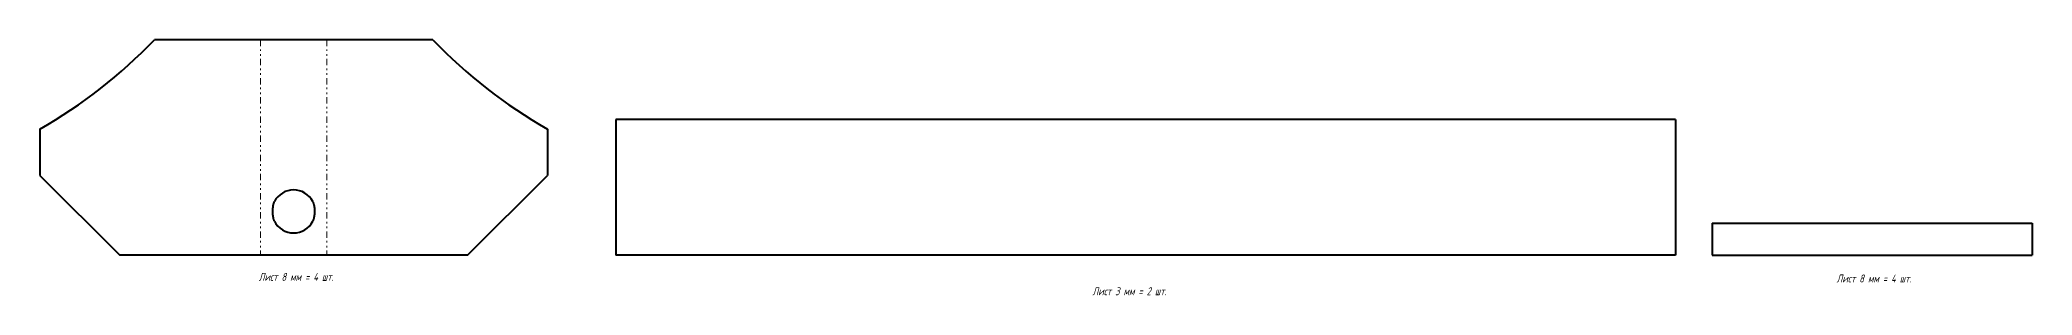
# Model space of a CAD drawing. Header units: millimetres. Extents: x 0 to 2580, y -25 to 220.
# Drawn here: x 1335 to 2580, y -25 to 135 of the extents above; entities that cross this region are included whole.
import ezdxf

# ---------------------------------------------------------------- set-up
doc = ezdxf.new("R2010")
doc.units = ezdxf.units.MM
doc.linetypes.add('K5LT_BASIC', pattern=[0])
doc.linetypes.add('K5LT_CHAIN_LINE_WITH_2_POINTS', pattern=[12, 4, -2, 1, -2, 1, -2])
doc.styles.add('KTEXTSTYLE', font='GOST_AU.SHX', dxfattribs={"width": 0.96, "height": 5})

msp = doc.modelspace()

# ---------------------------------------------------------------- linework, layer by layer
at = {"color": 7, "linetype": 'K5LT_BASIC', "lineweight": 40}
for p, q in [((1464, 135), (1406.6, 135)), ((1481.6, 135), (1464, 135)), ((1505.6, 135), (1481.6, 135)), ((1523.2, 135), (1505.6, 135)), ((1580.6, 135), (1523.2, 135)), ((1335, 79), (1335, 50)), ((1652.2, 79), (1652.2, 50)), ((2357.2, 85), (1695, 85)), ((1695, 85), (1695, 0)), ((2357.2, 85), (2357.2, 0)), ((1335, 50), (1385, 0)), ((1602.2, 0), (1652.2, 50)), ((2380, 20.2), (2580, 20.2)), ((2380, 20.2), (2380, 0)), ((2580, 20.2), (2580, 0)), ((1464, 0), (1385, 0)), ((1481.6, 0), (1464, 0)), ((1505.6, 0), (1481.6, 0)), ((1523.2, 0), (1505.6, 0)), ((1602.2, 0), (1523.2, 0)), ((2357.2, 0), (1695, 0)), ((2380, 0), (2580, 0))]:
    msp.add_line(p, q, dxfattribs=at)
at = {"color": 7, "linetype": 'K5LT_CHAIN_LINE_WITH_2_POINTS', "lineweight": 18}
for p, q in [((1472.8, 135), (1472.8, 0)), ((1514.4, 135), (1514.4, 0))]:
    msp.add_line(p, q, dxfattribs=at)
at = {"color": 7, "linetype": 'K5LT_BASIC', "lineweight": 40}
for centre, radius, start, end in [((1177, 355), 318, 299.7922, 316.2253), ((1810.2, 355), 318, 223.7747, 240.2078), ((1493.6, 27.5), 13.5, 27.266, 152.734), ((1493.6, 27.5), 13.5, 207.266, 332.734)]:
    msp.add_arc(centre, radius, start, end, dxfattribs=at)
for points in [[(1481.6, 21.3), (1481.5, 21.4), (1481.5, 21.6), (1481.4, 21.8), (1481.4, 22), (1481.3, 22.2), (1481.3, 22.3), (1481.2, 22.6), (1481.1, 22.7), (1481.1, 23), (1481, 23.1), (1481, 23.4), (1481, 23.5), (1480.9, 23.9), (1480.8, 24.2), (1480.7, 24.8), (1480.7, 25), (1480.6, 25.6), (1480.6, 25.9), (1480.6, 26.6), (1480.5, 27.1), (1480.5, 27.6), (1480.5, 27.7), (1480.6, 28.4), (1480.6, 29), (1480.7, 29.8), (1480.7, 30.1), (1480.8, 30.6), (1480.8, 30.9), (1481, 31.4), (1481, 31.7), (1481.1, 32.1), (1481.1, 32.2), (1481.2, 32.5), (1481.3, 32.6), (1481.3, 32.9), (1481.4, 33.1), (1481.5, 33.4), (1481.5, 33.5), (1481.6, 33.7)], [(1505.6, 33.7), (1505.6, 33.6), (1505.7, 33.4), (1505.8, 33.2), (1505.8, 33), (1505.9, 32.8), (1505.9, 32.7), (1506, 32.4), (1506, 32.3), (1506.1, 32), (1506.1, 31.9), (1506.2, 31.6), (1506.2, 31.5), (1506.3, 31.1), (1506.4, 30.8), (1506.5, 30.2), (1506.5, 30), (1506.6, 29.4), (1506.6, 29.1), (1506.6, 28.4), (1506.6, 27.9), (1506.6, 27.4), (1506.6, 27.3), (1506.6, 26.6), (1506.6, 26), (1506.5, 25.2), (1506.5, 24.9), (1506.4, 24.4), (1506.3, 24.1), (1506.2, 23.6), (1506.2, 23.3), (1506.1, 22.9), (1506, 22.8), (1506, 22.5), (1505.9, 22.4), (1505.8, 22.1), (1505.8, 21.9), (1505.7, 21.6), (1505.6, 21.5), (1505.6, 21.3)]]:
    msp.add_open_spline(points, degree=3, knots=[0, 0, 0, 0, 0.269016, 0.269016, 0.534595, 0.534595, 0.796962, 0.796962, 1.056185, 1.056185, 1.323895, 1.323895, 1.588736, 1.588736, 2.111518, 2.111518, 2.640865, 2.640865, 3.164976, 3.164976, 3.999707, 3.999707, 4.216887, 4.216887, 5.268449, 5.268449, 5.791142, 5.791142, 6.32098, 6.32098, 6.842331, 6.842331, 7.107131, 7.107131, 7.375225, 7.375225, 7.685079, 7.685079, 8, 8, 8, 8], dxfattribs=at)

# ---------------------------------------------------------------- texts
at = {"color": 7, "char_height": 5, "attachment_point": 1, "style": 'KTEXTSTYLE'}
for s, insert in [('\\H3.5;\\W0.965;\\Q15;\\Q15;\\H5.00;Лист 8 мм = 4 шт.', (1471.8, -11)), ('\\H3.5;\\W0.965;\\Q15;\\Q15;\\H5.00;Лист 8 мм = 4 шт.', (2457.8, -12)), ('\\H3.5;\\W0.965;\\Q15;\\Q15;\\H5.00;Лист 3 мм = 2 шт.', (1992.8, -20))]:
    msp.add_mtext(s, dxfattribs=dict(at, insert=insert))

doc.saveas('drawing.dxf')
